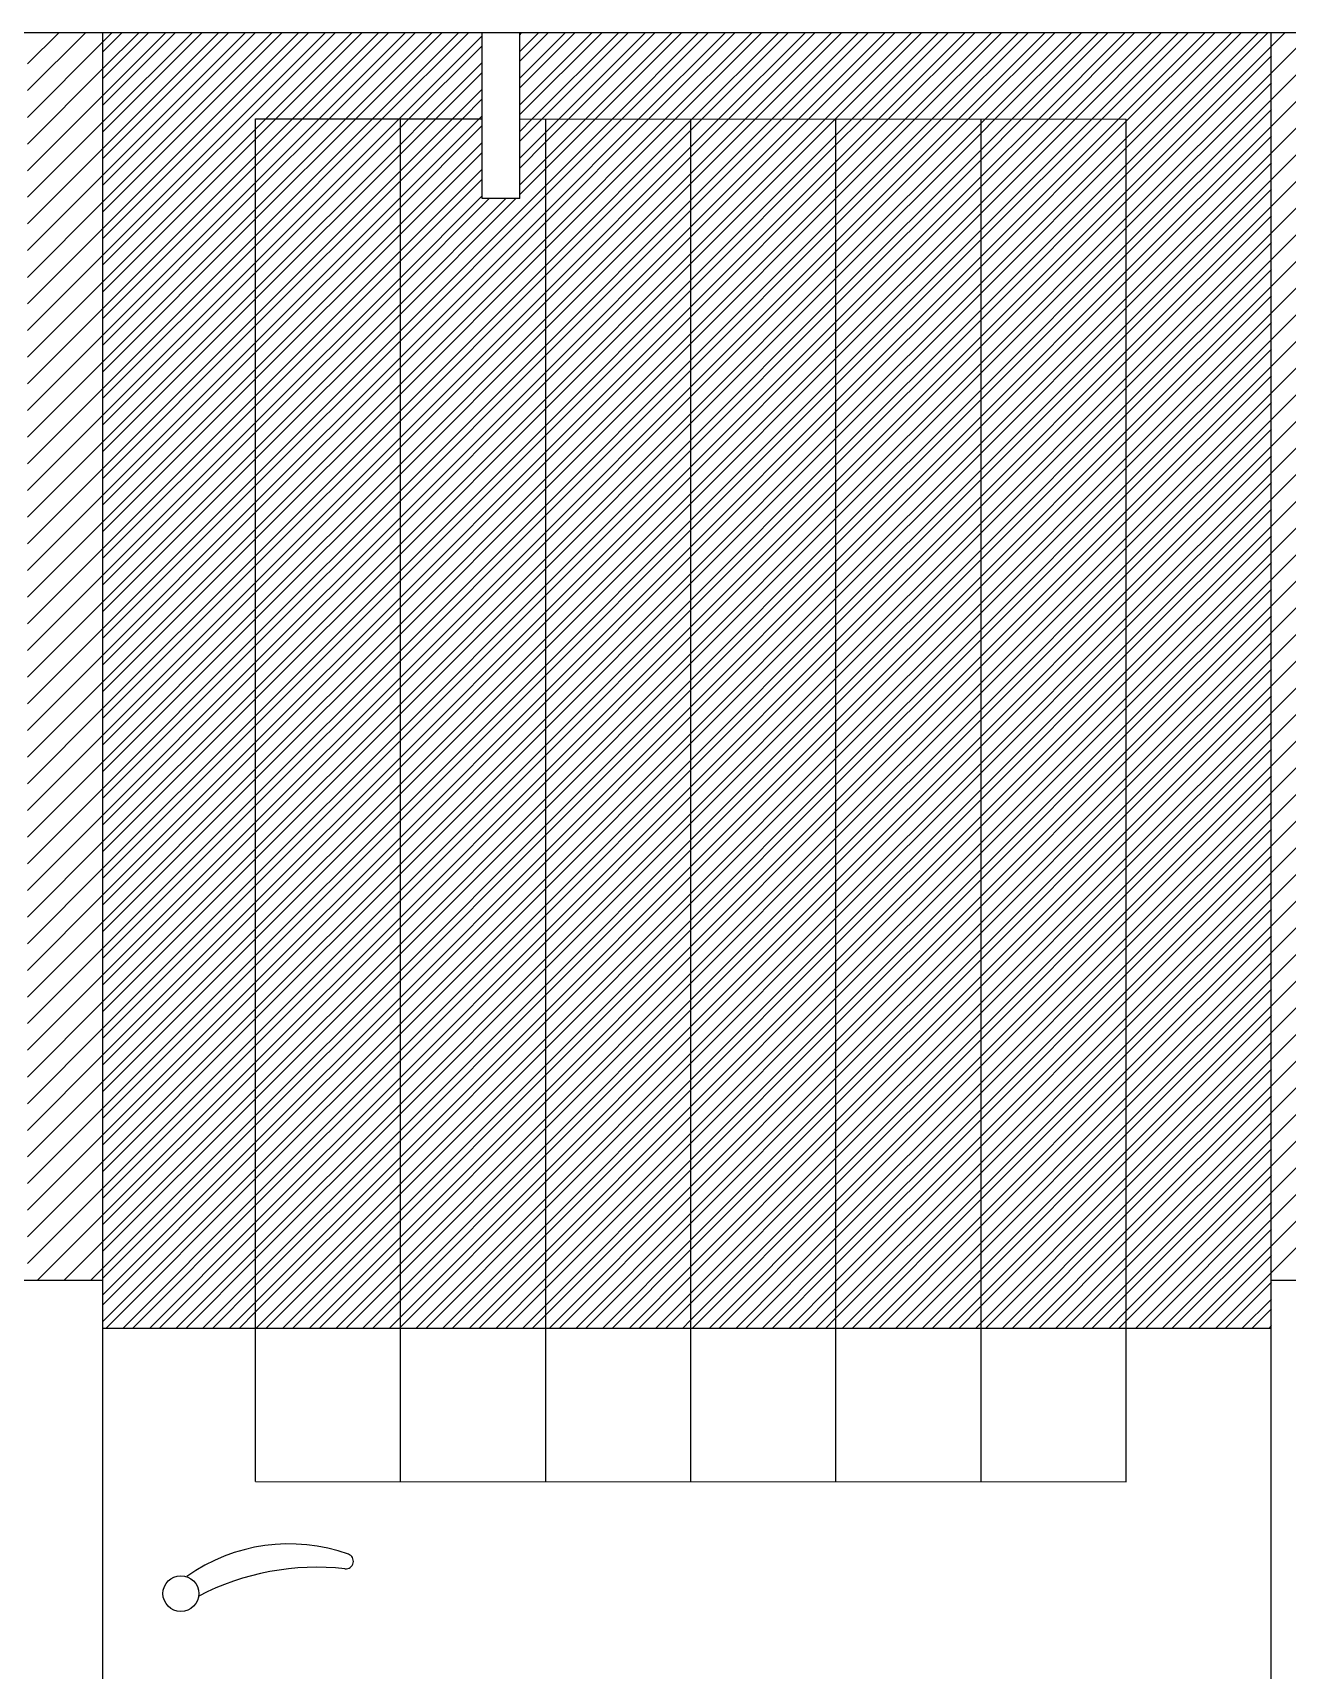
# Model space of a CAD drawing. Extents: x -7 to 226, y -20 to 32.
# Drawn here: x 164.268 to 165.1, y 8.113 to 9.199 of the extents above; entities that cross this region are included whole.
import ezdxf

# ---------------------------------------------------------------- set-up
doc = ezdxf.new("R2010")
doc.units = 0
doc.header["$LTSCALE"] = 20
doc.layers.get('0').update_dxf_attribs({"linetype": 'CONTINUOUS'})
for name, color, linetype in [('DIM', 244, 'CONTINUOUS'), ('MADEIRAME', 244, 'CONTINUOUS'), ('PAREDE', 250, 'CONTINUOUS'), ('VISTAP', 244, 'CONTINUOUS')]:
    doc.layers.add(name, color=color, linetype=linetype)

# ---------------------------------------------------------------- blocks, each defined once
blk = doc.blocks.new('*X106')
at = {"color": 0, "linetype": 'CONTINUOUS'}
for p, q in [((5.8472, -77.9803), (5.8679, -77.9596)), ((5.8472, -77.998), (5.8856, -77.9596)), ((5.8472, -78.0157), (5.8972, -77.9657)), ((5.8472, -78.0334), (5.8972, -77.9834)), ((5.8472, -78.0511), (5.8972, -78.0011)), ((5.8472, -78.0687), (5.8972, -78.0187)), ((5.8472, -78.0864), (5.8972, -78.0364)), ((5.8472, -78.1041), (5.8972, -78.0541)), ((5.8472, -78.1218), (5.8972, -78.0718)), ((5.8472, -78.1394), (5.8972, -78.0894)), ((5.8472, -78.1571), (5.8972, -78.1071)), ((5.8472, -78.1748), (5.8972, -78.1248)), ((5.8472, -78.1925), (5.8972, -78.1425)), ((5.8472, -78.2102), (5.8972, -78.1602)), ((5.8472, -78.2278), (5.8972, -78.1778)), ((5.8472, -78.2455), (5.8972, -78.1955)), ((5.8472, -78.2632), (5.8972, -78.2132)), ((5.8472, -78.2809), (5.8972, -78.2309)), ((5.8472, -78.2985), (5.8972, -78.2485)), ((5.8472, -78.3162), (5.8972, -78.2662)), ((5.8472, -78.3339), (5.8972, -78.2839)), ((5.8472, -78.3516), (5.8972, -78.3016)), ((5.8472, -78.3693), (5.8972, -78.3193)), ((5.8472, -78.3869), (5.8972, -78.3369)), ((5.8472, -78.4046), (5.8972, -78.3546)), ((5.8472, -78.4223), (5.8972, -78.3723)), ((5.8472, -78.44), (5.8972, -78.39)), ((5.8472, -78.4576), (5.8972, -78.4076)), ((5.8472, -78.4753), (5.8972, -78.4253)), ((5.8472, -78.493), (5.8972, -78.443)), ((5.8472, -78.5107), (5.8972, -78.4607)), ((5.8472, -78.5284), (5.8972, -78.4784)), ((5.8472, -78.546), (5.8972, -78.496)), ((5.8472, -78.5637), (5.8972, -78.5137)), ((5.8472, -78.5814), (5.8972, -78.5314)), ((5.8472, -78.5991), (5.8972, -78.5491)), ((5.8472, -78.6167), (5.8972, -78.5667)), ((5.8472, -78.6344), (5.8972, -78.5844)), ((5.8472, -78.6521), (5.8972, -78.6021)), ((5.8472, -78.6698), (5.8972, -78.6198)), ((5.8472, -78.6875), (5.8972, -78.6375)), ((5.8472, -78.7051), (5.8972, -78.6551)), ((5.8472, -78.7228), (5.8972, -78.6728)), ((5.8472, -78.7405), (5.8972, -78.6905)), ((5.8472, -78.7582), (5.8972, -78.7082)), ((5.8472, -78.7758), (5.8972, -78.7258)), ((5.8536, -78.7871), (5.8972, -78.7435)), ((5.8713, -78.7871), (5.8972, -78.7612)), ((5.8889, -78.7871), (5.8972, -78.7789))]:
    blk.add_line(p, q, dxfattribs=at)
blk = doc.blocks.new('*X105')
at = {"color": 0, "linetype": 'CONTINUOUS'}
for p, q in [((5.8972, -78.1071), (6.0447, -77.9596)), ((5.8972, -78.0894), (6.027, -77.9596)), ((5.8972, -78.0718), (6.0093, -77.9596)), ((5.8972, -78.0541), (5.9916, -77.9596)), ((5.8972, -78.0364), (5.9739, -77.9596)), ((5.8972, -78.0187), (5.9563, -77.9596)), ((5.8972, -78.0011), (5.9386, -77.9596)), ((5.8972, -77.9834), (5.9209, -77.9596)), ((5.8972, -77.9657), (5.9032, -77.9596)), ((6.0053, -78.0167), (6.0623, -77.9596)), ((6.023, -78.0167), (6.08, -77.9596)), ((6.0407, -78.0167), (6.0977, -77.9596)), ((6.0583, -78.0167), (6.1154, -77.9596)), ((6.076, -78.0167), (6.133, -77.9596)), ((6.0937, -78.0167), (6.1487, -77.9617)), ((6.1737, -78.0074), (6.2214, -77.9596)), ((6.1737, -77.9897), (6.2038, -77.9596)), ((6.1737, -77.972), (6.1861, -77.9596)), ((6.182, -78.0167), (6.2391, -77.9596)), ((6.1997, -78.0167), (6.2568, -77.9596)), ((6.2174, -78.0167), (6.2745, -77.9596)), ((6.2351, -78.0167), (6.2921, -77.9596)), ((6.2527, -78.0167), (6.3098, -77.9596)), ((6.2704, -78.0167), (6.3275, -77.9596)), ((6.2881, -78.0167), (6.3452, -77.9596)), ((6.3058, -78.0167), (6.3629, -77.9596)), ((6.3234, -78.0167), (6.3805, -77.9596)), ((6.3411, -78.0167), (6.3982, -77.9596)), ((6.3588, -78.0167), (6.4159, -77.9596)), ((6.3765, -78.0167), (6.4336, -77.9596)), ((6.3941, -78.0167), (6.4512, -77.9596)), ((6.4118, -78.0167), (6.4689, -77.9596)), ((6.4295, -78.0167), (6.4866, -77.9596)), ((6.4472, -78.0167), (6.5043, -77.9596)), ((6.4648, -78.0167), (6.522, -77.9596)), ((6.4825, -78.0167), (6.5396, -77.9596)), ((6.5002, -78.0167), (6.5573, -77.9596)), ((6.5179, -78.0168), (6.575, -77.9596)), ((6.5355, -78.0168), (6.5927, -77.9596)), ((6.5532, -78.0168), (6.6103, -77.9596)), ((6.5709, -78.0168), (6.628, -77.9596)), ((6.5759, -78.0471), (6.6634, -77.9596)), ((6.5759, -78.0294), (6.6457, -77.9596)), ((6.5759, -78.0648), (6.6722, -77.9685)), ((6.6722, -78.0039), (6.7164, -77.9596)), ((6.6722, -77.9862), (6.6987, -77.9596)), ((6.6722, -77.9685), (6.6811, -77.9596)), ((6.1114, -78.0167), (6.1487, -77.9793)), ((6.6722, -78.0216), (6.7222, -77.9716)), ((6.5759, -78.0824), (6.6722, -77.9862)), ((6.6722, -78.0392), (6.7222, -77.9892)), ((6.129, -78.0167), (6.1487, -77.997)), ((6.5759, -78.1001), (6.6722, -78.0039)), ((6.6722, -78.0569), (6.7222, -78.0069)), ((5.9984, -78.1119), (6.0937, -78.0167)), ((5.9984, -78.0943), (6.076, -78.0167)), ((5.9984, -78.0766), (6.0583, -78.0167)), ((5.9984, -78.0589), (6.0407, -78.0167)), ((5.9984, -78.0412), (6.023, -78.0167)), ((5.9984, -78.0235), (6.0053, -78.0167)), ((6.0947, -78.0687), (6.1467, -78.0167)), ((6.0947, -78.051), (6.129, -78.0167)), ((6.0947, -78.0334), (6.1114, -78.0167)), ((6.1467, -78.0167), (6.1487, -78.0147)), ((6.1737, -78.025), (6.182, -78.0167)), ((6.1909, -78.0962), (6.2704, -78.0167)), ((6.1909, -78.0785), (6.2527, -78.0167)), ((6.1909, -78.0609), (6.2351, -78.0167)), ((6.1909, -78.0432), (6.2174, -78.0167)), ((6.1909, -78.0255), (6.1997, -78.0167)), ((6.1909, -78.1139), (6.2872, -78.0176)), ((6.2872, -78.106), (6.3765, -78.0167)), ((6.2872, -78.0884), (6.3588, -78.0167)), ((6.2872, -78.0707), (6.3411, -78.0167)), ((6.2872, -78.053), (6.3234, -78.0167)), ((6.2872, -78.0353), (6.3058, -78.0167)), ((6.2872, -78.0176), (6.2881, -78.0167)), ((6.3834, -78.0982), (6.4648, -78.0167)), ((6.3834, -78.0805), (6.4472, -78.0167)), ((6.3834, -78.0628), (6.4295, -78.0167)), ((6.3834, -78.0451), (6.4118, -78.0167)), ((6.3834, -78.0275), (6.3941, -78.0167)), ((6.3834, -78.1158), (6.4797, -78.0196)), ((6.4797, -78.0373), (6.5002, -78.0167)), ((6.4797, -78.0196), (6.4825, -78.0167)), ((6.4797, -78.108), (6.5709, -78.0168)), ((6.4797, -78.0903), (6.5532, -78.0168)), ((6.4797, -78.0726), (6.5355, -78.0168)), ((6.4797, -78.055), (6.5179, -78.0168)), ((6.5759, -78.1178), (6.6722, -78.0216)), ((5.8972, -78.1248), (5.9984, -78.0235)), ((5.9984, -78.1296), (6.0947, -78.0334)), ((6.0947, -78.0864), (6.1487, -78.0324)), ((6.1737, -78.0427), (6.1909, -78.0255)), ((6.2872, -78.1237), (6.3834, -78.0275)), ((6.4797, -78.1257), (6.5759, -78.0294)), ((6.6722, -78.0746), (6.7222, -78.0246)), ((5.8972, -78.1425), (5.9984, -78.0412)), ((6.1737, -78.0604), (6.1909, -78.0432)), ((6.1909, -78.1316), (6.2872, -78.0353)), ((6.3834, -78.1335), (6.4797, -78.0373)), ((6.5759, -78.1355), (6.6722, -78.0392)), ((6.6722, -78.0923), (6.7222, -78.0423)), ((5.9984, -78.1473), (6.0947, -78.051)), ((6.0947, -78.1041), (6.1487, -78.05)), ((6.1909, -78.1492), (6.2872, -78.053)), ((6.2872, -78.1414), (6.3834, -78.0451)), ((6.3834, -78.1512), (6.4797, -78.055)), ((6.4797, -78.1433), (6.5759, -78.0471)), ((5.8972, -78.1602), (5.9984, -78.0589)), ((6.0947, -78.1571), (6.1909, -78.0609)), ((6.2872, -78.1591), (6.3834, -78.0628)), ((6.4797, -78.161), (6.5759, -78.0648)), ((6.5759, -78.1532), (6.6722, -78.0569)), ((6.6722, -78.1099), (6.7222, -78.0599)), ((5.8972, -78.1778), (5.9984, -78.0766)), ((5.9984, -78.165), (6.0947, -78.0687)), ((6.0947, -78.1218), (6.1487, -78.0677)), ((6.0947, -78.1394), (6.1645, -78.0696)), ((6.1909, -78.1669), (6.2872, -78.0707)), ((6.3834, -78.1689), (6.4797, -78.0726)), ((6.5759, -78.1708), (6.6722, -78.0746)), ((5.9984, -78.1826), (6.0947, -78.0864)), ((6.0947, -78.1748), (6.1909, -78.0785)), ((6.1909, -78.1846), (6.2872, -78.0884)), ((6.2872, -78.1767), (6.3834, -78.0805)), ((6.4797, -78.1787), (6.5759, -78.0824)), ((6.6722, -78.1276), (6.7222, -78.0776)), ((5.8972, -78.1955), (5.9984, -78.0943)), ((6.0947, -78.1925), (6.1909, -78.0962)), ((6.2872, -78.1944), (6.3834, -78.0982)), ((6.3834, -78.1866), (6.4797, -78.0903)), ((6.5759, -78.1885), (6.6722, -78.0923)), ((6.6722, -78.1453), (6.7222, -78.0953)), ((5.9984, -78.2003), (6.0947, -78.1041)), ((6.1909, -78.2023), (6.2872, -78.106)), ((6.3834, -78.2042), (6.4797, -78.108)), ((6.4797, -78.1964), (6.5759, -78.1001)), ((6.5759, -78.2062), (6.6722, -78.1099)), ((5.8972, -78.2132), (5.9984, -78.1119)), ((6.0947, -78.2101), (6.1909, -78.1139)), ((6.2872, -78.2121), (6.3834, -78.1158)), ((6.4797, -78.2141), (6.5759, -78.1178)), ((6.6722, -78.163), (6.7222, -78.113)), ((5.8972, -78.2309), (5.9984, -78.1296)), ((5.9984, -78.218), (6.0947, -78.1218)), ((6.0947, -78.2278), (6.1909, -78.1316)), ((6.1909, -78.22), (6.2872, -78.1237)), ((6.3834, -78.2219), (6.4797, -78.1257)), ((6.5759, -78.2239), (6.6722, -78.1276)), ((6.6722, -78.1806), (6.7222, -78.1306)), ((5.9984, -78.2357), (6.0947, -78.1394)), ((6.1909, -78.2376), (6.2872, -78.1414)), ((6.2872, -78.2298), (6.3834, -78.1335)), ((6.4797, -78.2317), (6.5759, -78.1355)), ((5.8972, -78.2485), (5.9984, -78.1473)), ((6.0947, -78.2455), (6.1909, -78.1492)), ((6.2872, -78.2475), (6.3834, -78.1512)), ((6.3834, -78.2396), (6.4797, -78.1433)), ((6.4797, -78.2494), (6.5759, -78.1532)), ((6.5759, -78.2415), (6.6722, -78.1453)), ((6.6722, -78.1983), (6.7222, -78.1483)), ((5.9984, -78.2534), (6.0947, -78.1571)), ((6.1909, -78.2553), (6.2872, -78.1591)), ((6.3834, -78.2573), (6.4797, -78.161)), ((6.5759, -78.2592), (6.6722, -78.163)), ((5.8972, -78.2662), (5.9984, -78.165)), ((5.9984, -78.271), (6.0947, -78.1748)), ((6.0947, -78.2632), (6.1909, -78.1669)), ((6.2872, -78.2651), (6.3834, -78.1689)), ((6.4797, -78.2671), (6.5759, -78.1708)), ((6.6722, -78.216), (6.7222, -78.166)), ((5.8972, -78.2839), (5.9984, -78.1826)), ((6.0947, -78.2809), (6.1909, -78.1846)), ((6.1909, -78.273), (6.2872, -78.1767)), ((6.3834, -78.2749), (6.4797, -78.1787)), ((6.5759, -78.2769), (6.6722, -78.1806)), ((6.6722, -78.2337), (6.7222, -78.1837)), ((5.9984, -78.2887), (6.0947, -78.1925)), ((6.1909, -78.2907), (6.2872, -78.1944)), ((6.2872, -78.2828), (6.3834, -78.1866)), ((6.3834, -78.2926), (6.4797, -78.1964)), ((6.4797, -78.2848), (6.5759, -78.1885)), ((5.8972, -78.3016), (5.9984, -78.2003)), ((6.0947, -78.2985), (6.1909, -78.2023)), ((6.2872, -78.3005), (6.3834, -78.2042)), ((6.4797, -78.3024), (6.5759, -78.2062)), ((6.5759, -78.2946), (6.6722, -78.1983)), ((6.6722, -78.2514), (6.7222, -78.2014)), ((5.8972, -78.3193), (5.9984, -78.218)), ((5.9984, -78.3064), (6.0947, -78.2101)), ((6.1909, -78.3083), (6.2872, -78.2121)), ((6.3834, -78.3103), (6.4797, -78.2141)), ((6.5759, -78.3123), (6.6722, -78.216)), ((5.9984, -78.3241), (6.0947, -78.2278)), ((6.0947, -78.3162), (6.1909, -78.22)), ((6.2872, -78.3182), (6.3834, -78.2219)), ((6.4797, -78.3201), (6.5759, -78.2239)), ((6.6722, -78.269), (6.7222, -78.219)), ((5.8972, -78.3369), (5.9984, -78.2357)), ((6.0947, -78.3339), (6.1909, -78.2376)), ((6.1909, -78.326), (6.2872, -78.2298)), ((6.2872, -78.3358), (6.3834, -78.2396)), ((6.3834, -78.328), (6.4797, -78.2317)), ((6.5759, -78.3299), (6.6722, -78.2337)), ((6.6722, -78.2867), (6.7222, -78.2367)), ((5.9984, -78.3417), (6.0947, -78.2455)), ((6.1909, -78.3437), (6.2872, -78.2475)), ((6.3834, -78.3457), (6.4797, -78.2494)), ((6.4797, -78.3378), (6.5759, -78.2415)), ((5.8972, -78.3546), (5.9984, -78.2534)), ((6.0947, -78.3516), (6.1909, -78.2553)), ((6.2872, -78.3535), (6.3834, -78.2573)), ((6.4797, -78.3555), (6.5759, -78.2592)), ((6.5759, -78.3476), (6.6722, -78.2514)), ((6.6722, -78.3044), (6.7222, -78.2544)), ((5.8972, -78.3723), (5.9984, -78.271)), ((5.9984, -78.3594), (6.0947, -78.2632)), ((6.0947, -78.3692), (6.1909, -78.273)), ((6.1909, -78.3614), (6.2872, -78.2651)), ((6.3834, -78.3633), (6.4797, -78.2671)), ((6.5759, -78.3653), (6.6722, -78.269)), ((6.6722, -78.3221), (6.7222, -78.2721)), ((5.9984, -78.3771), (6.0947, -78.2809)), ((6.1909, -78.3791), (6.2872, -78.2828)), ((6.2872, -78.3712), (6.3834, -78.2749)), ((6.4797, -78.3731), (6.5759, -78.2769)), ((5.8972, -78.39), (5.9984, -78.2887)), ((6.0947, -78.3869), (6.1909, -78.2907)), ((6.2872, -78.3889), (6.3834, -78.2926)), ((6.3834, -78.381), (6.4797, -78.2848)), ((6.4797, -78.3908), (6.5759, -78.2946)), ((6.5759, -78.383), (6.6722, -78.2867)), ((6.6722, -78.3397), (6.7222, -78.2897)), ((5.9984, -78.3948), (6.0947, -78.2985)), ((6.1909, -78.3967), (6.2872, -78.3005)), ((6.3834, -78.3987), (6.4797, -78.3024)), ((6.5759, -78.4006), (6.6722, -78.3044)), ((5.8972, -78.4076), (5.9984, -78.3064)), ((5.9984, -78.4125), (6.0947, -78.3162)), ((6.0947, -78.4046), (6.1909, -78.3083)), ((6.2872, -78.4066), (6.3834, -78.3103)), ((6.4797, -78.4085), (6.5759, -78.3123)), ((6.6722, -78.3574), (6.7222, -78.3074)), ((5.8972, -78.4253), (5.9984, -78.3241)), ((6.0947, -78.4223), (6.1909, -78.326)), ((6.1909, -78.4144), (6.2872, -78.3182)), ((6.3834, -78.4164), (6.4797, -78.3201)), ((6.5759, -78.4183), (6.6722, -78.3221)), ((6.6722, -78.3751), (6.7222, -78.3251)), ((5.9984, -78.4301), (6.0947, -78.3339)), ((6.1909, -78.4321), (6.2872, -78.3358)), ((6.2872, -78.4242), (6.3834, -78.328)), ((6.3834, -78.434), (6.4797, -78.3378)), ((6.4797, -78.4262), (6.5759, -78.3299)), ((5.8972, -78.443), (5.9984, -78.3417)), ((6.0947, -78.44), (6.1909, -78.3437)), ((6.2872, -78.4419), (6.3834, -78.3457)), ((6.4797, -78.4439), (6.5759, -78.3476)), ((6.5759, -78.436), (6.6722, -78.3397)), ((6.6722, -78.3928), (6.7222, -78.3428)), ((5.8972, -78.4607), (5.9984, -78.3594)), ((5.9984, -78.4478), (6.0947, -78.3516)), ((6.1909, -78.4498), (6.2872, -78.3535)), ((6.3834, -78.4517), (6.4797, -78.3555)), ((6.5759, -78.4537), (6.6722, -78.3574)), ((5.9984, -78.4655), (6.0947, -78.3692)), ((6.0947, -78.4576), (6.1909, -78.3614)), ((6.2872, -78.4596), (6.3834, -78.3633)), ((6.4797, -78.4615), (6.5759, -78.3653)), ((6.6722, -78.4105), (6.7222, -78.3605)), ((5.8972, -78.4784), (5.9984, -78.3771)), ((6.0947, -78.4753), (6.1909, -78.3791)), ((6.1909, -78.4674), (6.2872, -78.3712)), ((6.2872, -78.4773), (6.3834, -78.381)), ((6.3834, -78.4694), (6.4797, -78.3731)), ((6.5759, -78.4714), (6.6722, -78.3751)), ((6.6722, -78.4281), (6.7222, -78.3781)), ((5.9984, -78.4832), (6.0947, -78.3869)), ((6.1909, -78.4851), (6.2872, -78.3889)), ((6.3834, -78.4871), (6.4797, -78.3908)), ((6.4797, -78.4792), (6.5759, -78.383)), ((5.8972, -78.496), (5.9984, -78.3948)), ((6.0947, -78.493), (6.1909, -78.3967)), ((6.2872, -78.4949), (6.3834, -78.3987)), ((6.4797, -78.4969), (6.5759, -78.4006)), ((6.5759, -78.489), (6.6722, -78.3928)), ((6.6722, -78.4458), (6.7222, -78.3958)), ((5.8972, -78.5137), (5.9984, -78.4125)), ((5.9984, -78.5008), (6.0947, -78.4046)), ((6.1909, -78.5028), (6.2872, -78.4066)), ((6.3834, -78.5048), (6.4797, -78.4085)), ((6.5759, -78.5067), (6.6722, -78.4105)), ((6.6722, -78.4635), (6.7222, -78.4135)), ((5.9984, -78.5185), (6.0947, -78.4223)), ((6.0947, -78.5107), (6.1909, -78.4144)), ((6.1909, -78.5205), (6.2872, -78.4242)), ((6.2872, -78.5126), (6.3834, -78.4164)), ((6.4797, -78.5146), (6.5759, -78.4183)), ((5.8972, -78.5314), (5.9984, -78.4301)), ((6.0947, -78.5283), (6.1909, -78.4321)), ((6.2872, -78.5303), (6.3834, -78.434)), ((6.3834, -78.5224), (6.4797, -78.4262)), ((6.5759, -78.5244), (6.6722, -78.4281)), ((6.6722, -78.4812), (6.7222, -78.4312)), ((5.9984, -78.5362), (6.0947, -78.44)), ((6.1909, -78.5382), (6.2872, -78.4419)), ((6.3834, -78.5401), (6.4797, -78.4439)), ((6.4797, -78.5322), (6.5759, -78.436)), ((6.5759, -78.5421), (6.6722, -78.4458)), ((5.8972, -78.5491), (5.9984, -78.4478)), ((5.9984, -78.5539), (6.0947, -78.4576)), ((6.0947, -78.546), (6.1909, -78.4498)), ((6.2872, -78.548), (6.3834, -78.4517)), ((6.4797, -78.5499), (6.5759, -78.4537)), ((6.6722, -78.4988), (6.7222, -78.4488)), ((5.8972, -78.5667), (5.9984, -78.4655)), ((6.0947, -78.5637), (6.1909, -78.4674)), ((6.1909, -78.5558), (6.2872, -78.4596)), ((6.3834, -78.5578), (6.4797, -78.4615)), ((6.5759, -78.5597), (6.6722, -78.4635)), ((6.6722, -78.5165), (6.7222, -78.4665)), ((5.9984, -78.5716), (6.0947, -78.4753)), ((6.1909, -78.5735), (6.2872, -78.4773)), ((6.2872, -78.5656), (6.3834, -78.4694)), ((6.3834, -78.5755), (6.4797, -78.4792)), ((6.4797, -78.5676), (6.5759, -78.4714)), ((5.8972, -78.5844), (5.9984, -78.4832)), ((6.0947, -78.5814), (6.1909, -78.4851)), ((6.2872, -78.5833), (6.3834, -78.4871)), ((6.4797, -78.5853), (6.5759, -78.489)), ((6.5759, -78.5774), (6.6722, -78.4812)), ((6.6722, -78.5342), (6.7222, -78.4842)), ((5.8972, -78.6021), (5.9984, -78.5008)), ((5.9984, -78.5892), (6.0947, -78.493)), ((6.1909, -78.5912), (6.2872, -78.4949)), ((6.3834, -78.5931), (6.4797, -78.4969)), ((6.5759, -78.5951), (6.6722, -78.4988)), ((5.9984, -78.6069), (6.0947, -78.5107)), ((6.0947, -78.5991), (6.1909, -78.5028)), ((6.2872, -78.601), (6.3834, -78.5048)), ((6.4797, -78.603), (6.5759, -78.5067)), ((6.6722, -78.5519), (6.7222, -78.5019)), ((5.8972, -78.6198), (5.9984, -78.5185)), ((6.0947, -78.6167), (6.1909, -78.5205)), ((6.1909, -78.6089), (6.2872, -78.5126)), ((6.2872, -78.6187), (6.3834, -78.5224)), ((6.3834, -78.6108), (6.4797, -78.5146)), ((6.5759, -78.6128), (6.6722, -78.5165)), ((6.6722, -78.5696), (6.7222, -78.5196)), ((5.9984, -78.6246), (6.0947, -78.5283)), ((6.1909, -78.6265), (6.2872, -78.5303)), ((6.3834, -78.6285), (6.4797, -78.5322)), ((6.4797, -78.6206), (6.5759, -78.5244)), ((5.8972, -78.6375), (5.9984, -78.5362)), ((6.0947, -78.6344), (6.1909, -78.5382)), ((6.2872, -78.6364), (6.3834, -78.5401)), ((6.4797, -78.6383), (6.5759, -78.5421)), ((6.5759, -78.6305), (6.6722, -78.5342)), ((6.6722, -78.5872), (6.7222, -78.5372)), ((5.8972, -78.6551), (5.9984, -78.5539)), ((5.9984, -78.6423), (6.0947, -78.546)), ((6.1909, -78.6442), (6.2872, -78.548)), ((6.3834, -78.6462), (6.4797, -78.5499)), ((6.5759, -78.6481), (6.6722, -78.5519)), ((6.6722, -78.6049), (6.7222, -78.5549)), ((5.9984, -78.6599), (6.0947, -78.5637)), ((6.0947, -78.6521), (6.1909, -78.5558)), ((6.1909, -78.6619), (6.2872, -78.5656)), ((6.2872, -78.654), (6.3834, -78.5578)), ((6.4797, -78.656), (6.5759, -78.5597)), ((5.8972, -78.6728), (5.9984, -78.5716)), ((6.0947, -78.6698), (6.1909, -78.5735)), ((6.2872, -78.6717), (6.3834, -78.5755)), ((6.3834, -78.6639), (6.4797, -78.5676)), ((6.5759, -78.6658), (6.6722, -78.5696)), ((6.6722, -78.6226), (6.7222, -78.5726)), ((5.9984, -78.6776), (6.0947, -78.5814)), ((6.1909, -78.6796), (6.2872, -78.5833)), ((6.3834, -78.6815), (6.4797, -78.5853)), ((6.4797, -78.6737), (6.5759, -78.5774)), ((6.5759, -78.6835), (6.6722, -78.5872)), ((5.8972, -78.6905), (5.9984, -78.5892)), ((6.0947, -78.6874), (6.1909, -78.5912)), ((6.2872, -78.6894), (6.3834, -78.5931)), ((6.4797, -78.6913), (6.5759, -78.5951)), ((6.6722, -78.6403), (6.7222, -78.5903)), ((5.8972, -78.7082), (5.9984, -78.6069)), ((5.9984, -78.6953), (6.0947, -78.5991)), ((6.0947, -78.7051), (6.1909, -78.6089)), ((6.1909, -78.6973), (6.2872, -78.601)), ((6.3834, -78.6992), (6.4797, -78.603)), ((6.5759, -78.7012), (6.6722, -78.6049)), ((6.6722, -78.6579), (6.7222, -78.6079)), ((5.9984, -78.713), (6.0947, -78.6167)), ((6.1909, -78.7149), (6.2872, -78.6187)), ((6.2872, -78.7071), (6.3834, -78.6108)), ((6.4797, -78.709), (6.5759, -78.6128)), ((5.8972, -78.7258), (5.9984, -78.6246)), ((6.0947, -78.7228), (6.1909, -78.6265)), ((6.2872, -78.7247), (6.3834, -78.6285)), ((6.3834, -78.7169), (6.4797, -78.6206)), ((6.4797, -78.7267), (6.5759, -78.6305)), ((6.5759, -78.7188), (6.6722, -78.6226)), ((6.6722, -78.6756), (6.7222, -78.6256)), ((5.9984, -78.7307), (6.0947, -78.6344)), ((6.1909, -78.7326), (6.2872, -78.6364)), ((6.3834, -78.7346), (6.4797, -78.6383)), ((6.5759, -78.7365), (6.6722, -78.6403)), ((5.8972, -78.7435), (5.9984, -78.6423)), ((5.9984, -78.7483), (6.0947, -78.6521)), ((6.0947, -78.7405), (6.1909, -78.6442)), ((6.2872, -78.7424), (6.3834, -78.6462)), ((6.4797, -78.7444), (6.5759, -78.6481)), ((6.6722, -78.6933), (6.7222, -78.6433)), ((5.8972, -78.7612), (5.9984, -78.6599)), ((6.0947, -78.7581), (6.1909, -78.6619)), ((6.1909, -78.7503), (6.2872, -78.654)), ((6.2872, -78.7601), (6.3834, -78.6639)), ((6.3834, -78.7522), (6.4797, -78.656)), ((6.5759, -78.7542), (6.6722, -78.6579)), ((6.6722, -78.711), (6.7222, -78.661)), ((5.9984, -78.766), (6.0947, -78.6698)), ((6.1909, -78.768), (6.2872, -78.6717)), ((6.3834, -78.7699), (6.4797, -78.6737)), ((6.4797, -78.7621), (6.5759, -78.6658)), ((5.8972, -78.7789), (5.9984, -78.6776)), ((6.0947, -78.7758), (6.1909, -78.6796)), ((6.2872, -78.7778), (6.3834, -78.6815)), ((6.4797, -78.7797), (6.5759, -78.6835)), ((6.5759, -78.7719), (6.6722, -78.6756)), ((6.6722, -78.7287), (6.7222, -78.6787)), ((5.8972, -78.7966), (5.9984, -78.6953)), ((5.9984, -78.7837), (6.0947, -78.6874)), ((6.1909, -78.7856), (6.2872, -78.6894)), ((6.3834, -78.7876), (6.4797, -78.6913)), ((6.5759, -78.7896), (6.6722, -78.6933)), ((6.6722, -78.7463), (6.7222, -78.6963)), ((5.9984, -78.8014), (6.0947, -78.7051)), ((6.0947, -78.7935), (6.1909, -78.6973)), ((6.1909, -78.8033), (6.2872, -78.7071)), ((6.2872, -78.7955), (6.3834, -78.6992)), ((6.4797, -78.7974), (6.5759, -78.7012)), ((5.8972, -78.8142), (5.9984, -78.713)), ((6.0947, -78.8112), (6.1909, -78.7149)), ((6.2872, -78.8131), (6.3834, -78.7169)), ((6.3834, -78.8053), (6.4797, -78.709)), ((6.5759, -78.8072), (6.6722, -78.711)), ((6.6722, -78.764), (6.7222, -78.714)), ((5.9987, -78.8188), (6.0947, -78.7228)), ((6.1931, -78.8188), (6.2872, -78.7247)), ((6.3876, -78.8188), (6.4797, -78.7267)), ((6.4797, -78.8151), (6.5759, -78.7188)), ((6.582, -78.8188), (6.6722, -78.7287)), ((5.9103, -78.8188), (5.9984, -78.7307)), ((6.1047, -78.8188), (6.1909, -78.7326)), ((6.2992, -78.8188), (6.3834, -78.7346)), ((6.4936, -78.8188), (6.5759, -78.7365)), ((6.6722, -78.7817), (6.7222, -78.7317)), ((5.928, -78.8188), (5.9984, -78.7483)), ((6.0164, -78.8188), (6.0947, -78.7405)), ((6.1224, -78.8188), (6.1909, -78.7503)), ((6.2108, -78.8188), (6.2872, -78.7424)), ((6.4053, -78.8188), (6.4797, -78.7444)), ((6.5997, -78.8188), (6.6722, -78.7463)), ((6.034, -78.8188), (6.0947, -78.7581)), ((6.2285, -78.8188), (6.2872, -78.7601)), ((6.3169, -78.8188), (6.3834, -78.7522)), ((6.5113, -78.8188), (6.5759, -78.7542)), ((5.9456, -78.8188), (5.9984, -78.766)), ((6.1401, -78.8188), (6.1909, -78.768)), ((6.3345, -78.8188), (6.3834, -78.7699)), ((6.4229, -78.8188), (6.4797, -78.7621)), ((6.529, -78.8188), (6.5759, -78.7719)), ((6.6174, -78.8188), (6.6722, -78.764)), ((6.0517, -78.8188), (6.0947, -78.7758)), ((6.2462, -78.8188), (6.2872, -78.7778)), ((6.4406, -78.8188), (6.4797, -78.7797)), ((6.6351, -78.8188), (6.6722, -78.7817)), ((5.9633, -78.8188), (5.9984, -78.7837)), ((6.0694, -78.8188), (6.0947, -78.7935)), ((6.1578, -78.8188), (6.1909, -78.7856)), ((6.3522, -78.8188), (6.3834, -78.7876)), ((6.5467, -78.8188), (6.5759, -78.7896)), ((5.981, -78.8188), (5.9984, -78.8014)), ((6.1754, -78.8188), (6.1909, -78.8033)), ((6.2638, -78.8188), (6.2872, -78.7955)), ((6.4583, -78.8188), (6.4797, -78.7974)), ((6.6527, -78.8188), (6.6722, -78.7994)), ((6.0871, -78.8188), (6.0947, -78.8112)), ((6.2815, -78.8188), (6.2872, -78.8131)), ((6.3699, -78.8188), (6.3834, -78.8053)), ((6.476, -78.8188), (6.4797, -78.8151)), ((6.5644, -78.8188), (6.5759, -78.8072)), ((6.6704, -78.8188), (6.6722, -78.817))]:
    blk.add_line(p, q, dxfattribs=at)
blk = doc.blocks.new('*X103')
at = {"color": 0, "linetype": 'CONTINUOUS'}
for p, q in [((-10.2844, -78.1136), (-10.1304, -77.9596)), ((-10.2844, -78.096), (-10.1481, -77.9596)), ((-10.2844, -78.0783), (-10.1658, -77.9596)), ((-10.2844, -78.0606), (-10.1834, -77.9596)), ((-10.2844, -78.0429), (-10.2011, -77.9596)), ((-10.2844, -78.0253), (-10.2188, -77.9596)), ((-10.2844, -78.0076), (-10.2365, -77.9596)), ((-10.2844, -77.9899), (-10.2542, -77.9596)), ((-10.2844, -77.9722), (-10.2718, -77.9596)), ((-10.1698, -78.0167), (-10.1127, -77.9596)), ((-10.1521, -78.0167), (-10.0951, -77.9596)), ((-10.1344, -78.0167), (-10.0774, -77.9596)), ((-10.1167, -78.0167), (-10.0597, -77.9596)), ((-10.0991, -78.0167), (-10.042, -77.9596)), ((-10.0814, -78.0167), (-10.0329, -77.9682)), ((-10.0079, -78.0139), (-9.9536, -77.9596)), ((-10.0079, -77.9962), (-9.9713, -77.9596)), ((-10.0079, -77.9785), (-9.989, -77.9596)), ((-10.0079, -77.9609), (-10.0067, -77.9596)), ((-9.993, -78.0167), (-9.936, -77.9596)), ((-9.9753, -78.0167), (-9.9183, -77.9596)), ((-9.9577, -78.0167), (-9.9006, -77.9596)), ((-9.94, -78.0167), (-9.8829, -77.9596)), ((-9.9223, -78.0167), (-9.8652, -77.9596)), ((-9.9046, -78.0167), (-9.8476, -77.9596)), ((-9.887, -78.0167), (-9.8299, -77.9596)), ((-9.8693, -78.0167), (-9.8122, -77.9596)), ((-9.8516, -78.0167), (-9.7945, -77.9596)), ((-9.8339, -78.0167), (-9.7769, -77.9596)), ((-9.8163, -78.0167), (-9.7592, -77.9596)), ((-9.7986, -78.0167), (-9.7415, -77.9596)), ((-9.7809, -78.0167), (-9.7238, -77.9596)), ((-9.7633, -78.0167), (-9.7061, -77.9596)), ((-9.7456, -78.0167), (-9.6885, -77.9596)), ((-9.7279, -78.0167), (-9.6708, -77.9596)), ((-9.7102, -78.0167), (-9.6531, -77.9596)), ((-9.6926, -78.0167), (-9.6354, -77.9596)), ((-9.6749, -78.0167), (-9.6178, -77.9596)), ((-9.6572, -78.0168), (-9.6001, -77.9596)), ((-9.6395, -78.0168), (-9.5824, -77.9596)), ((-9.6219, -78.0168), (-9.5647, -77.9596)), ((-9.6057, -78.0536), (-9.5117, -77.9596)), ((-9.6057, -78.0359), (-9.5294, -77.9596)), ((-9.6057, -78.0183), (-9.547, -77.9596)), ((-9.6057, -78.0713), (-9.5094, -77.975)), ((-10.0637, -78.0167), (-10.0329, -77.9859)), ((-9.6057, -78.089), (-9.5094, -77.9927)), ((-10.046, -78.0167), (-10.0329, -78.0035)), ((-9.6057, -78.1066), (-9.5094, -78.0104)), ((-10.1832, -78.1008), (-10.0991, -78.0167)), ((-10.1832, -78.0831), (-10.1167, -78.0167)), ((-10.1832, -78.0654), (-10.1344, -78.0167)), ((-10.1832, -78.0478), (-10.1521, -78.0167)), ((-10.1832, -78.0301), (-10.1698, -78.0167)), ((-10.1832, -78.1185), (-10.0869, -78.0222)), ((-10.0869, -78.0576), (-10.046, -78.0167)), ((-10.0869, -78.0399), (-10.0637, -78.0167)), ((-10.0869, -78.0222), (-10.0814, -78.0167)), ((-10.0869, -78.0752), (-10.0329, -78.0212)), ((-10.0079, -78.0316), (-9.993, -78.0167)), ((-9.9907, -78.1027), (-9.9046, -78.0167)), ((-9.9907, -78.0851), (-9.9223, -78.0167)), ((-9.9907, -78.0674), (-9.94, -78.0167)), ((-9.9907, -78.0497), (-9.9577, -78.0167)), ((-9.9907, -78.032), (-9.9753, -78.0167)), ((-9.8944, -78.1126), (-9.7986, -78.0167)), ((-9.8944, -78.0949), (-9.8163, -78.0167)), ((-9.8944, -78.0772), (-9.8339, -78.0167)), ((-9.8944, -78.0595), (-9.8516, -78.0167)), ((-9.8944, -78.0418), (-9.8693, -78.0167)), ((-9.8944, -78.0242), (-9.887, -78.0167)), ((-9.7982, -78.1047), (-9.7102, -78.0167)), ((-9.7982, -78.087), (-9.7279, -78.0167)), ((-9.7982, -78.0693), (-9.7456, -78.0167)), ((-9.7982, -78.0517), (-9.7633, -78.0167)), ((-9.7982, -78.034), (-9.7809, -78.0167)), ((-9.7019, -78.0438), (-9.6749, -78.0167)), ((-9.7019, -78.0261), (-9.6926, -78.0167)), ((-9.7019, -78.0968), (-9.6219, -78.0168)), ((-9.7019, -78.0792), (-9.6395, -78.0168)), ((-9.7019, -78.0615), (-9.6572, -78.0168)), ((-9.7019, -78.1145), (-9.6057, -78.0183)), ((-10.2844, -78.1313), (-10.1832, -78.0301)), ((-10.0079, -78.0493), (-9.9907, -78.032)), ((-9.9907, -78.1204), (-9.8944, -78.0242)), ((-9.8944, -78.1302), (-9.7982, -78.034)), ((-9.7982, -78.1224), (-9.7019, -78.0261)), ((-9.6057, -78.1243), (-9.5094, -78.0281)), ((-10.1832, -78.1361), (-10.0869, -78.0399)), ((-10.0869, -78.0929), (-10.0329, -78.0389)), ((-9.9907, -78.1381), (-9.8944, -78.0418)), ((-9.7982, -78.1401), (-9.7019, -78.0438)), ((-9.7019, -78.1322), (-9.6057, -78.0359)), ((-10.2844, -78.149), (-10.1832, -78.0478)), ((-10.0079, -78.0669), (-9.9907, -78.0497)), ((-9.8944, -78.1479), (-9.7982, -78.0517)), ((-9.7019, -78.1499), (-9.6057, -78.0536)), ((-9.6057, -78.142), (-9.5094, -78.0458)), ((-10.2844, -78.1667), (-10.1832, -78.0654)), ((-10.1832, -78.1538), (-10.0869, -78.0576)), ((-10.0869, -78.1106), (-10.0329, -78.0566)), ((-9.9907, -78.1558), (-9.8944, -78.0595)), ((-9.7982, -78.1577), (-9.7019, -78.0615)), ((-9.6057, -78.1597), (-9.5094, -78.0634)), ((-10.1832, -78.1715), (-10.0869, -78.0752)), ((-10.0869, -78.1636), (-9.9907, -78.0674)), ((-10.0869, -78.146), (-10.0106, -78.0696)), ((-10.0869, -78.1283), (-10.0283, -78.0696)), ((-9.9907, -78.1735), (-9.8944, -78.0772)), ((-9.8944, -78.1656), (-9.7982, -78.0693)), ((-9.7019, -78.1675), (-9.6057, -78.0713)), ((-10.2844, -78.1844), (-10.1832, -78.0831)), ((-10.0869, -78.1813), (-9.9907, -78.0851)), ((-9.8944, -78.1833), (-9.7982, -78.087)), ((-9.7982, -78.1754), (-9.7019, -78.0792)), ((-9.6057, -78.1774), (-9.5094, -78.0811)), ((-10.1832, -78.1892), (-10.0869, -78.0929)), ((-9.9907, -78.1911), (-9.8944, -78.0949)), ((-9.7982, -78.1931), (-9.7019, -78.0968)), ((-9.7019, -78.1852), (-9.6057, -78.089)), ((-9.6057, -78.195), (-9.5094, -78.0988)), ((-10.2844, -78.202), (-10.1832, -78.1008)), ((-10.0869, -78.199), (-9.9907, -78.1027)), ((-9.8944, -78.2009), (-9.7982, -78.1047)), ((-9.7019, -78.2029), (-9.6057, -78.1066)), ((-10.2844, -78.2197), (-10.1832, -78.1185)), ((-10.1832, -78.2069), (-10.0869, -78.1106)), ((-10.0869, -78.2167), (-9.9907, -78.1204)), ((-9.9907, -78.2088), (-9.8944, -78.1126)), ((-9.7982, -78.2108), (-9.7019, -78.1145)), ((-9.6057, -78.2127), (-9.5094, -78.1165)), ((-10.1832, -78.2245), (-10.0869, -78.1283)), ((-9.9907, -78.2265), (-9.8944, -78.1302)), ((-9.8944, -78.2186), (-9.7982, -78.1224)), ((-9.7019, -78.2206), (-9.6057, -78.1243)), ((-10.2844, -78.2374), (-10.1832, -78.1361)), ((-10.0869, -78.2343), (-9.9907, -78.1381)), ((-9.8944, -78.2363), (-9.7982, -78.1401)), ((-9.7982, -78.2284), (-9.7019, -78.1322)), ((-9.7019, -78.2383), (-9.6057, -78.142)), ((-9.6057, -78.2304), (-9.5094, -78.1341)), ((-10.1832, -78.2422), (-10.0869, -78.146)), ((-9.9907, -78.2442), (-9.8944, -78.1479)), ((-9.7982, -78.2461), (-9.7019, -78.1499)), ((-9.6057, -78.2481), (-9.5094, -78.1518)), ((-10.2844, -78.2551), (-10.1832, -78.1538)), ((-10.1832, -78.2599), (-10.0869, -78.1636)), ((-10.0869, -78.252), (-9.9907, -78.1558)), ((-9.8944, -78.254), (-9.7982, -78.1577)), ((-9.7019, -78.2559), (-9.6057, -78.1597)), ((-10.2844, -78.2727), (-10.1832, -78.1715)), ((-10.0869, -78.2697), (-9.9907, -78.1735)), ((-9.9907, -78.2618), (-9.8944, -78.1656)), ((-9.7982, -78.2638), (-9.7019, -78.1675)), ((-9.6057, -78.2657), (-9.5094, -78.1695)), ((-10.1832, -78.2776), (-10.0869, -78.1813)), ((-9.9907, -78.2795), (-9.8944, -78.1833)), ((-9.8944, -78.2717), (-9.7982, -78.1754)), ((-9.7982, -78.2815), (-9.7019, -78.1852)), ((-9.7019, -78.2736), (-9.6057, -78.1774)), ((-10.2844, -78.2904), (-10.1832, -78.1892)), ((-10.0869, -78.2874), (-9.9907, -78.1911)), ((-9.8944, -78.2893), (-9.7982, -78.1931)), ((-9.7019, -78.2913), (-9.6057, -78.195)), ((-9.6057, -78.2834), (-9.5094, -78.1872)), ((-10.2844, -78.3081), (-10.1832, -78.2069)), ((-10.1832, -78.2952), (-10.0869, -78.199)), ((-9.9907, -78.2972), (-9.8944, -78.2009)), ((-9.7982, -78.2991), (-9.7019, -78.2029)), ((-9.6057, -78.3011), (-9.5094, -78.2049)), ((-10.1832, -78.3129), (-10.0869, -78.2167)), ((-10.0869, -78.3051), (-9.9907, -78.2088)), ((-9.9907, -78.3149), (-9.8944, -78.2186)), ((-9.8944, -78.307), (-9.7982, -78.2108)), ((-9.7019, -78.309), (-9.6057, -78.2127)), ((-10.2844, -78.3258), (-10.1832, -78.2245)), ((-10.0869, -78.3227), (-9.9907, -78.2265)), ((-9.8944, -78.3247), (-9.7982, -78.2284)), ((-9.7982, -78.3168), (-9.7019, -78.2206)), ((-9.6057, -78.3188), (-9.5094, -78.2225)), ((-10.1832, -78.3306), (-10.0869, -78.2343)), ((-9.9907, -78.3326), (-9.8944, -78.2363)), ((-9.7982, -78.3345), (-9.7019, -78.2383)), ((-9.7019, -78.3266), (-9.6057, -78.2304)), ((-9.6057, -78.3365), (-9.5094, -78.2402)), ((-10.2844, -78.3435), (-10.1832, -78.2422)), ((-10.0869, -78.3404), (-9.9907, -78.2442)), ((-9.8944, -78.3424), (-9.7982, -78.2461)), ((-9.7019, -78.3443), (-9.6057, -78.2481)), ((-10.2844, -78.3611), (-10.1832, -78.2599)), ((-10.1832, -78.3483), (-10.0869, -78.252)), ((-10.0869, -78.3581), (-9.9907, -78.2618)), ((-9.9907, -78.3502), (-9.8944, -78.254)), ((-9.7982, -78.3522), (-9.7019, -78.2559)), ((-9.6057, -78.3541), (-9.5094, -78.2579)), ((-10.1832, -78.366), (-10.0869, -78.2697)), ((-9.9907, -78.3679), (-9.8944, -78.2717)), ((-9.8944, -78.36), (-9.7982, -78.2638)), ((-9.7019, -78.362), (-9.6057, -78.2657)), ((-10.2844, -78.3788), (-10.1832, -78.2776)), ((-10.0869, -78.3758), (-9.9907, -78.2795)), ((-9.8944, -78.3777), (-9.7982, -78.2815)), ((-9.7982, -78.3699), (-9.7019, -78.2736)), ((-9.7019, -78.3797), (-9.6057, -78.2834)), ((-9.6057, -78.3718), (-9.5094, -78.2756)), ((-10.1832, -78.3836), (-10.0869, -78.2874)), ((-9.9907, -78.3856), (-9.8944, -78.2893)), ((-9.7982, -78.3875), (-9.7019, -78.2913)), ((-9.6057, -78.3895), (-9.5094, -78.2932)), ((-10.2844, -78.3965), (-10.1832, -78.2952)), ((-10.1832, -78.4013), (-10.0869, -78.3051)), ((-10.0869, -78.3934), (-9.9907, -78.2972)), ((-9.8944, -78.3954), (-9.7982, -78.2991)), ((-9.7019, -78.3974), (-9.6057, -78.3011)), ((-10.2844, -78.4142), (-10.1832, -78.3129)), ((-10.0869, -78.4111), (-9.9907, -78.3149)), ((-9.9907, -78.4033), (-9.8944, -78.307)), ((-9.7982, -78.4052), (-9.7019, -78.309)), ((-9.6057, -78.4072), (-9.5094, -78.3109)), ((-10.1832, -78.419), (-10.0869, -78.3227)), ((-9.9907, -78.4209), (-9.8944, -78.3247)), ((-9.8944, -78.4131), (-9.7982, -78.3168)), ((-9.7982, -78.4229), (-9.7019, -78.3266)), ((-9.7019, -78.415), (-9.6057, -78.3188)), ((-10.2844, -78.4318), (-10.1832, -78.3306)), ((-10.0869, -78.4288), (-9.9907, -78.3326)), ((-9.8944, -78.4308), (-9.7982, -78.3345)), ((-9.7019, -78.4327), (-9.6057, -78.3365)), ((-9.6057, -78.4248), (-9.5094, -78.3286)), ((-10.2844, -78.4495), (-10.1832, -78.3483)), ((-10.1832, -78.4367), (-10.0869, -78.3404)), ((-9.9907, -78.4386), (-9.8944, -78.3424)), ((-9.7982, -78.4406), (-9.7019, -78.3443)), ((-9.6057, -78.4425), (-9.5094, -78.3463)), ((-10.1832, -78.4543), (-10.0869, -78.3581)), ((-10.0869, -78.4465), (-9.9907, -78.3502)), ((-9.8944, -78.4484), (-9.7982, -78.3522)), ((-9.7019, -78.4504), (-9.6057, -78.3541)), ((-10.2844, -78.4672), (-10.1832, -78.366)), ((-10.0869, -78.4642), (-9.9907, -78.3679)), ((-9.9907, -78.4563), (-9.8944, -78.36)), ((-9.8944, -78.4661), (-9.7982, -78.3699)), ((-9.7982, -78.4582), (-9.7019, -78.362)), ((-9.6057, -78.4602), (-9.5094, -78.364)), ((-10.1832, -78.472), (-10.0869, -78.3758)), ((-9.9907, -78.474), (-9.8944, -78.3777)), ((-9.7982, -78.4759), (-9.7019, -78.3797)), ((-9.7019, -78.4681), (-9.6057, -78.3718)), ((-10.2844, -78.4849), (-10.1832, -78.3836)), ((-10.0869, -78.4818), (-9.9907, -78.3856)), ((-9.8944, -78.4838), (-9.7982, -78.3875)), ((-9.7019, -78.4857), (-9.6057, -78.3895)), ((-9.6057, -78.4779), (-9.5094, -78.3816)), ((-10.2844, -78.5026), (-10.1832, -78.4013)), ((-10.1832, -78.4897), (-10.0869, -78.3934)), ((-10.0869, -78.4995), (-9.9907, -78.4033)), ((-9.9907, -78.4916), (-9.8944, -78.3954)), ((-9.7982, -78.4936), (-9.7019, -78.3974)), ((-9.6057, -78.4956), (-9.5094, -78.3993)), ((-10.1832, -78.5074), (-10.0869, -78.4111)), ((-9.9907, -78.5093), (-9.8944, -78.4131)), ((-9.8944, -78.5015), (-9.7982, -78.4052)), ((-9.7019, -78.5034), (-9.6057, -78.4072)), ((-10.2844, -78.5202), (-10.1832, -78.419)), ((-10.0869, -78.5172), (-9.9907, -78.4209)), ((-9.8944, -78.5191), (-9.7982, -78.4229)), ((-9.7982, -78.5113), (-9.7019, -78.415)), ((-9.7019, -78.5211), (-9.6057, -78.4248)), ((-9.6057, -78.5132), (-9.5094, -78.417)), ((-10.1832, -78.5251), (-10.0869, -78.4288)), ((-9.9907, -78.527), (-9.8944, -78.4308)), ((-9.7982, -78.529), (-9.7019, -78.4327)), ((-9.6057, -78.5309), (-9.5094, -78.4347)), ((-10.2844, -78.5379), (-10.1832, -78.4367)), ((-10.1832, -78.5427), (-10.0869, -78.4465)), ((-10.0869, -78.5349), (-9.9907, -78.4386)), ((-9.8944, -78.5368), (-9.7982, -78.4406)), ((-9.7019, -78.5388), (-9.6057, -78.4425)), ((-10.2844, -78.5556), (-10.1832, -78.4543)), ((-10.0869, -78.5525), (-9.9907, -78.4563)), ((-9.9907, -78.5447), (-9.8944, -78.4484)), ((-9.7982, -78.5466), (-9.7019, -78.4504)), ((-9.6057, -78.5486), (-9.5094, -78.4523)), ((-10.1832, -78.5604), (-10.0869, -78.4642)), ((-9.9907, -78.5624), (-9.8944, -78.4661)), ((-9.8944, -78.5545), (-9.7982, -78.4582)), ((-9.7982, -78.5643), (-9.7019, -78.4681)), ((-9.7019, -78.5565), (-9.6057, -78.4602)), ((-10.2844, -78.5733), (-10.1832, -78.472)), ((-10.0869, -78.5702), (-9.9907, -78.474)), ((-9.8944, -78.5722), (-9.7982, -78.4759)), ((-9.7019, -78.5741), (-9.6057, -78.4779)), ((-9.6057, -78.5663), (-9.5094, -78.47)), ((-10.2844, -78.5909), (-10.1832, -78.4897)), ((-10.1832, -78.5781), (-10.0869, -78.4818)), ((-9.9907, -78.58), (-9.8944, -78.4838)), ((-9.7982, -78.582), (-9.7019, -78.4857)), ((-9.6057, -78.5839), (-9.5094, -78.4877)), ((-10.1832, -78.5958), (-10.0869, -78.4995)), ((-10.0869, -78.5879), (-9.9907, -78.4916)), ((-9.8944, -78.5899), (-9.7982, -78.4936)), ((-9.7019, -78.5918), (-9.6057, -78.4956)), ((-10.2844, -78.6086), (-10.1832, -78.5074)), ((-10.0869, -78.6056), (-9.9907, -78.5093)), ((-9.9907, -78.5977), (-9.8944, -78.5015)), ((-9.8944, -78.6075), (-9.7982, -78.5113)), ((-9.7982, -78.5997), (-9.7019, -78.5034)), ((-9.6057, -78.6016), (-9.5094, -78.5054)), ((-10.1832, -78.6134), (-10.0869, -78.5172)), ((-9.9907, -78.6154), (-9.8944, -78.5191)), ((-9.7982, -78.6173), (-9.7019, -78.5211)), ((-9.7019, -78.6095), (-9.6057, -78.5132)), ((-10.2844, -78.6263), (-10.1832, -78.5251)), ((-10.0869, -78.6233), (-9.9907, -78.527)), ((-9.8944, -78.6252), (-9.7982, -78.529)), ((-9.7019, -78.6272), (-9.6057, -78.5309)), ((-9.6057, -78.6193), (-9.5094, -78.5231)), ((-10.2844, -78.644), (-10.1832, -78.5427)), ((-10.1832, -78.6311), (-10.0869, -78.5349)), ((-9.9907, -78.6331), (-9.8944, -78.5368)), ((-9.7982, -78.635), (-9.7019, -78.5388)), ((-9.6057, -78.637), (-9.5094, -78.5407)), ((-10.1832, -78.6488), (-10.0869, -78.5525)), ((-10.0869, -78.6409), (-9.9907, -78.5447)), ((-9.9907, -78.6507), (-9.8944, -78.5545)), ((-9.8944, -78.6429), (-9.7982, -78.5466)), ((-9.7019, -78.6448), (-9.6057, -78.5486)), ((-10.2844, -78.6617), (-10.1832, -78.5604)), ((-10.0869, -78.6586), (-9.9907, -78.5624)), ((-9.8944, -78.6606), (-9.7982, -78.5643)), ((-9.7982, -78.6527), (-9.7019, -78.5565)), ((-9.6057, -78.6547), (-9.5094, -78.5584)), ((-10.1832, -78.6665), (-10.0869, -78.5702)), ((-9.9907, -78.6684), (-9.8944, -78.5722)), ((-9.7982, -78.6704), (-9.7019, -78.5741)), ((-9.7019, -78.6625), (-9.6057, -78.5663)), ((-9.6057, -78.6723), (-9.5094, -78.5761)), ((-10.2844, -78.6793), (-10.1832, -78.5781)), ((-10.1832, -78.6841), (-10.0869, -78.5879)), ((-10.0869, -78.6763), (-9.9907, -78.58)), ((-9.8944, -78.6782), (-9.7982, -78.582)), ((-9.7019, -78.6802), (-9.6057, -78.5839)), ((-10.2844, -78.697), (-10.1832, -78.5958)), ((-10.0869, -78.694), (-9.9907, -78.5977)), ((-9.9907, -78.6861), (-9.8944, -78.5899)), ((-9.7982, -78.6881), (-9.7019, -78.5918)), ((-9.6057, -78.69), (-9.5094, -78.5938)), ((-10.1832, -78.7018), (-10.0869, -78.6056)), ((-9.9907, -78.7038), (-9.8944, -78.6075)), ((-9.8944, -78.6959), (-9.7982, -78.5997)), ((-9.7982, -78.7057), (-9.7019, -78.6095)), ((-9.7019, -78.6979), (-9.6057, -78.6016)), ((-10.2844, -78.7147), (-10.1832, -78.6134)), ((-10.0869, -78.7116), (-9.9907, -78.6154)), ((-9.8944, -78.7136), (-9.7982, -78.6173)), ((-9.7019, -78.7156), (-9.6057, -78.6193)), ((-9.6057, -78.7077), (-9.5094, -78.6114)), ((-10.2844, -78.7324), (-10.1832, -78.6311)), ((-10.1832, -78.7195), (-10.0869, -78.6233)), ((-9.9907, -78.7215), (-9.8944, -78.6252)), ((-9.7982, -78.7234), (-9.7019, -78.6272)), ((-9.6057, -78.7254), (-9.5094, -78.6291)), ((-10.1832, -78.7372), (-10.0869, -78.6409)), ((-10.0869, -78.7293), (-9.9907, -78.6331)), ((-9.8944, -78.7313), (-9.7982, -78.635)), ((-9.7019, -78.7332), (-9.6057, -78.637)), ((-10.2844, -78.75), (-10.1832, -78.6488)), ((-10.0869, -78.747), (-9.9907, -78.6507)), ((-9.9907, -78.7391), (-9.8944, -78.6429)), ((-9.8944, -78.749), (-9.7982, -78.6527)), ((-9.7982, -78.7411), (-9.7019, -78.6448)), ((-9.6057, -78.743), (-9.5094, -78.6468)), ((-10.1832, -78.7549), (-10.0869, -78.6586)), ((-9.9907, -78.7568), (-9.8944, -78.6606)), ((-9.7982, -78.7588), (-9.7019, -78.6625)), ((-9.7019, -78.7509), (-9.6057, -78.6547)), ((-10.2844, -78.7677), (-10.1832, -78.6665)), ((-10.0869, -78.7647), (-9.9907, -78.6684)), ((-9.8944, -78.7666), (-9.7982, -78.6704)), ((-9.7019, -78.7686), (-9.6057, -78.6723)), ((-9.6057, -78.7607), (-9.5094, -78.6645)), ((-10.2844, -78.7854), (-10.1832, -78.6841)), ((-10.1832, -78.7725), (-10.0869, -78.6763)), ((-9.9907, -78.7745), (-9.8944, -78.6782)), ((-9.7982, -78.7764), (-9.7019, -78.6802)), ((-9.6057, -78.7784), (-9.5094, -78.6822)), ((-10.1832, -78.7902), (-10.0869, -78.694)), ((-10.0869, -78.7824), (-9.9907, -78.6861)), ((-9.9907, -78.7922), (-9.8944, -78.6959)), ((-9.8944, -78.7843), (-9.7982, -78.6881)), ((-9.7019, -78.7863), (-9.6057, -78.69)), ((-10.2844, -78.8031), (-10.1832, -78.7018)), ((-10.0869, -78.8), (-9.9907, -78.7038)), ((-9.8944, -78.802), (-9.7982, -78.7057)), ((-9.7982, -78.7941), (-9.7019, -78.6979)), ((-9.6057, -78.7961), (-9.5094, -78.6998)), ((-10.1832, -78.8079), (-10.0869, -78.7116)), ((-9.9907, -78.8098), (-9.8944, -78.7136)), ((-9.7982, -78.8118), (-9.7019, -78.7156)), ((-9.7019, -78.8039), (-9.6057, -78.7077)), ((-9.6057, -78.8138), (-9.5094, -78.7175)), ((-10.2825, -78.8188), (-10.1832, -78.7195)), ((-10.0869, -78.8177), (-9.9907, -78.7215)), ((-9.8936, -78.8188), (-9.7982, -78.7234)), ((-9.6991, -78.8188), (-9.6057, -78.7254)), ((-10.2648, -78.8188), (-10.1832, -78.7372)), ((-10.1764, -78.8188), (-10.0869, -78.7293)), ((-10.0703, -78.8188), (-9.9907, -78.7391)), ((-9.9819, -78.8188), (-9.8944, -78.7313)), ((-9.7875, -78.8188), (-9.7019, -78.7332)), ((-9.593, -78.8188), (-9.5094, -78.7352)), ((-10.1587, -78.8188), (-10.0869, -78.747)), ((-9.9643, -78.8188), (-9.8944, -78.749)), ((-9.8759, -78.8188), (-9.7982, -78.7411)), ((-9.6814, -78.8188), (-9.6057, -78.743)), ((-10.2471, -78.8188), (-10.1832, -78.7549)), ((-10.0527, -78.8188), (-9.9907, -78.7568)), ((-9.8582, -78.8188), (-9.7982, -78.7588)), ((-9.7698, -78.8188), (-9.7019, -78.7509)), ((-9.6637, -78.8188), (-9.6057, -78.7607)), ((-9.5754, -78.8188), (-9.5094, -78.7529)), ((-10.2294, -78.8188), (-10.1832, -78.7725)), ((-10.141, -78.8188), (-10.0869, -78.7647)), ((-9.9466, -78.8188), (-9.8944, -78.7666)), ((-9.7521, -78.8188), (-9.7019, -78.7686)), ((-9.5577, -78.8188), (-9.5094, -78.7705)), ((-10.1234, -78.8188), (-10.0869, -78.7824)), ((-10.035, -78.8188), (-9.9907, -78.7745)), ((-9.8405, -78.8188), (-9.7982, -78.7764)), ((-9.6461, -78.8188), (-9.6057, -78.7784)), ((-10.2118, -78.8188), (-10.1832, -78.7902)), ((-10.0173, -78.8188), (-9.9907, -78.7922)), ((-9.9289, -78.8188), (-9.8944, -78.7843)), ((-9.8228, -78.8188), (-9.7982, -78.7941)), ((-9.7345, -78.8188), (-9.7019, -78.7863)), ((-9.54, -78.8188), (-9.5094, -78.7882)), ((-10.1057, -78.8188), (-10.0869, -78.8)), ((-9.9112, -78.8188), (-9.8944, -78.802)), ((-9.7168, -78.8188), (-9.7019, -78.8039)), ((-9.6284, -78.8188), (-9.6057, -78.7961)), ((-10.1941, -78.8188), (-10.1832, -78.8079)), ((-9.9996, -78.8188), (-9.9907, -78.8098)), ((-9.8052, -78.8188), (-9.7982, -78.8118)), ((-9.6107, -78.8188), (-9.6057, -78.8138)), ((-9.5223, -78.8188), (-9.5094, -78.8059)), ((-10.088, -78.8188), (-10.0869, -78.8177))]:
    blk.add_line(p, q, dxfattribs=at)
blk = doc.blocks.new('A$C3')
at = {"layer": 'DIM', "color": 253, "linetype": 'CONTINUOUS'}
for p, q in [((5.975, 2.8646), (5.456, 2.8646)), ((6.8493, 2.8646), (6.75, 2.8646)), ((6.75, 2.8329), (5.975, 2.8329))]:
    blk.add_line(p, q, dxfattribs=at)
at = {"layer": 'DIM', "color": 30, "linetype": 'CONTINUOUS'}
blk.add_circle((6.0268, 2.657), 0.0119, dxfattribs=at)
for centre, radius, start, end in [((6.0986, 2.5728), 0.1172, 70.4221, 125.417), ((6.1362, 2.6785), 0.005, 263.5964, 70.4221), ((6.1168, 2.5055), 0.169, 83.5964, 117.5343)]:
    blk.add_arc(centre, radius, start, end, dxfattribs=at)
at = {"layer": 'MADEIRAME', "color": 244, "linetype": 'CONTINUOUS'}
for p, q in [((6.1686, 3.6921), (5.5896, 3.6921)), ((6.75, 3.6921), (6.1686, 3.6921)), ((6.2266, 3.5821), (6.2266, 3.6921)), ((6.2516, 3.5821), (6.2516, 3.6921)), ((7.3017, 3.6921), (6.7477, 3.6921))]:
    blk.add_line(p, q, dxfattribs=at)
at = {"layer": 'MADEIRAME'}
blk.add_line((6.2516, 3.5821), (6.2266, 3.5821), dxfattribs=at)
blk.add_line((6.2516, 3.5821), (6.2266, 3.5821), dxfattribs=at)
at = {"layer": 'PAREDE', "color": 244, "linetype": 'CONTINUOUS'}
blk.add_line((6.2516, 3.6921), (6.2266, 3.6921), dxfattribs=at)
at = {"layer": 'VISTAP', "color": 244}
for p, q in [((5.975, 1.7065), (5.975, 3.6921)), ((6.75, 1.7065), (6.75, 3.6921))]:
    blk.add_line(p, q, dxfattribs=at)
at = {"layer": 'VISTAP', "color": 30}
for p, q in [((6.0763, 2.7313), (6.0763, 3.635)), ((6.1725, 2.7313), (6.1725, 3.635)), ((6.2688, 2.7313), (6.2688, 3.635)), ((6.365, 2.7313), (6.365, 3.635)), ((6.4613, 2.7312), (6.4613, 3.635)), ((6.5575, 2.7312), (6.5575, 3.6349)), ((6.6538, 2.7312), (6.6538, 3.6349))]:
    blk.add_line(p, q, dxfattribs=at)
at = {"layer": 'VISTAP', "color": 30, "linetype": 'CONTINUOUS'}
for p, q in [((6.0763, 3.635), (6.1725, 3.635)), ((6.1686, 3.635), (6.2266, 3.635)), ((6.2516, 3.635), (6.6538, 3.6349)), ((6.0763, 2.7313), (6.6538, 2.7312))]:
    blk.add_line(p, q, dxfattribs=at)
at = {"layer": 'DIM', "color": 252, "linetype": 'CONTINUOUS'}
for name, p in [('*X105', (0.0779, 81.6517)), ('*X106', (0.0779, 81.6517)), ('*X103', (16.2595, 81.6517))]:
    blk.add_blockref(name, p, dxfattribs=at)

msp = doc.modelspace()

# ---------------------------------------------------------------- block references
at = {"layer": 'MADEIRAME', "color": 30, "linetype": 'CONTINUOUS'}
msp.add_blockref('A$C3', (158.3395, 5.5068), dxfattribs=at)

doc.saveas('drawing.dxf')
